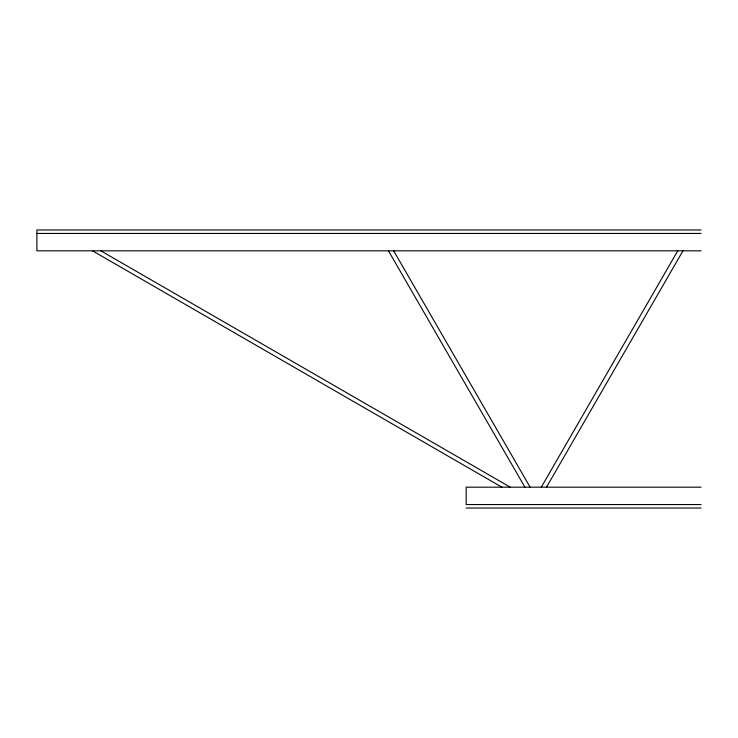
<?xml version="1.0" encoding="UTF-8"?>
<svg xmlns="http://www.w3.org/2000/svg" width="738" height="738" viewBox="0 0 738 738"><rect width="100%" height="100%" fill="white"/><g stroke="black" fill="none" stroke-linecap="round" stroke-linejoin="round"><path stroke-width="1.11" d="M541.295 487.172L677.742 250.828M546.507 487.172L682.964 250.828M701.1 229.97L36.9 229.97L36.9 250.828L701.1 250.828M36.9 233.448L701.1 233.448M701.1 487.172L466.167 487.172L466.167 504.552L701.1 504.552M466.167 508.03L701.1 508.03M100.848 250.828L510.207 487.172M92.508 250.828L501.868 487.172M393.668 250.828L530.115 487.172M388.446 250.828L524.903 487.172"/></g></svg>
